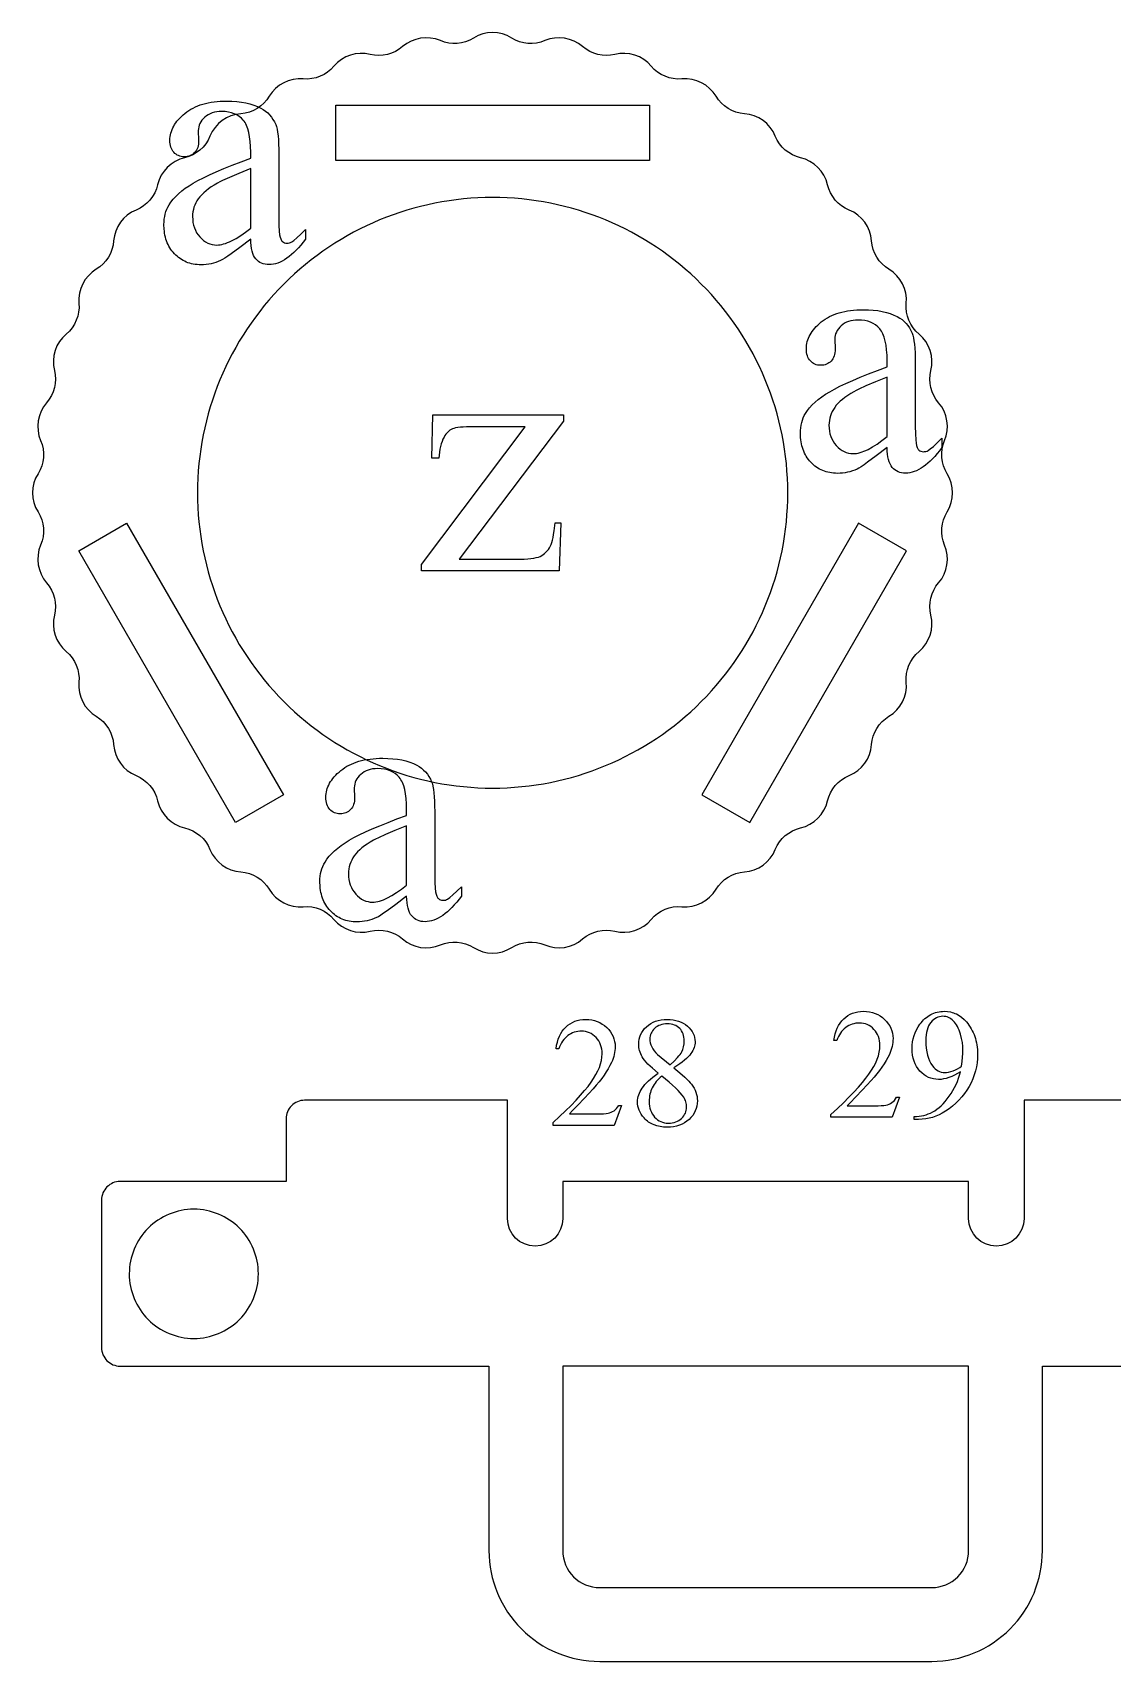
# Model space of a CAD drawing. Extents: x 5 to 599, y -219 to 392.
# Drawn here: x 153.1 to 215.1, y 296.1 to 389.5 of the extents above; entities that cross this region are included whole.
import ezdxf

# ---------------------------------------------------------------- set-up
doc = ezdxf.new("R2010")
doc.units = 0
doc.header["$MEASUREMENT"] = 0
for name, color, linetype in [('EXT', 1, 'CONTINUOUS'), ('INT', 5, 'CONTINUOUS'), ('POCKET_1MM', 96, 'CONTINUOUS'), ('POCKET_2_4MM', 3, 'CONTINUOUS'), ('TEXT', 18, 'CONTINUOUS')]:
    doc.layers.add(name, color=color, linetype=linetype)

msp = doc.modelspace()

# ---------------------------------------------------------------- linework, layer by layer
at = {"layer": 'EXT'}
msp.add_lwpolyline([(153.599, 360.131, 0.286149), (153.942, 357.967, -0.244114), (154.387, 356.111, 0.286149), (155.064, 354.028, -0.244114), (155.794, 352.265, 0.286149), (156.789, 350.313, -0.244114), (157.786, 348.686, 0.286149), (159.074, 346.913, -0.244114), (160.313, 345.462, 0.286149), (161.862, 343.913, -0.244114), (163.314, 342.674, 0.286149), (165.086, 341.386, -0.244114), (166.713, 340.389, 0.286149), (168.665, 339.394, -0.244114), (170.428, 338.664, 0.286149), (172.512, 337.987, -0.244114), (174.367, 337.541, 0.286149), (176.531, 337.199, -0.244114), (178.434, 337.049, 0.286149), (180.624, 337.049, -0.244114), (182.527, 337.199, 0.286149), (184.691, 337.541, -0.244114), (186.546, 337.987, 0.286149), (188.63, 338.664, -0.244114), (190.393, 339.394, 0.286149), (192.345, 340.389, -0.244114), (193.972, 341.386, 0.286149), (195.744, 342.674, -0.244114), (197.196, 343.913, 0.286149), (198.745, 345.462, -0.244114), (199.984, 346.913, 0.286149), (201.272, 348.686, -0.244114), (202.269, 350.313, 0.286149), (203.263, 352.265, -0.244114), (203.994, 354.028, 0.286149), (204.671, 356.111, -0.244114), (205.116, 357.967, 0.286149), (205.459, 360.131, -0.244114), (205.609, 362.033, 0.286149), (205.609, 364.224, -0.244114), (205.459, 366.126, 0.286149), (205.116, 368.29, -0.244114), (204.671, 370.146, 0.286149), (203.994, 372.229, -0.244114), (203.263, 373.993, 0.286149), (202.269, 375.945, -0.244114), (201.272, 377.572, 0.286149), (199.984, 379.344, -0.244114), (198.745, 380.795, 0.286149), (197.196, 382.344, -0.244114), (195.744, 383.584, 0.286149), (193.972, 384.871, -0.244114), (192.345, 385.868, 0.286149), (190.393, 386.863, -0.244114), (188.63, 387.593, 0.286149), (186.546, 388.27, -0.244114), (184.691, 388.716, 0.286149), (182.527, 389.059, -0.244114), (180.624, 389.208, 0.286149), (178.434, 389.208, -0.244114), (176.531, 389.059, 0.286149), (174.367, 388.716, -0.244114), (172.512, 388.27, 0.286149), (170.428, 387.593, -0.244114), (168.665, 386.863, 0.286149), (166.713, 385.868, -0.244114), (165.086, 384.871, 0.286149), (163.314, 383.584, -0.244114), (161.862, 382.344, 0.286149), (160.313, 380.795, -0.244114), (159.074, 379.344, 0.286149), (157.786, 377.572, -0.244114), (156.789, 375.945, 0.286149), (155.794, 373.993, -0.244114), (155.064, 372.229, 0.286149), (154.387, 370.146, -0.244114), (153.942, 368.29, 0.286149), (153.599, 366.126, -0.244114), (153.449, 364.224, 0.286149), (153.449, 362.033, -0.244114)], format="xyb", close=True, dxfattribs=at)
msp.add_lwpolyline([(221.657, 328.29), (210.015, 328.29), (210.015, 321.515, -1), (206.84, 321.515), (206.84, 321.515), (206.84, 323.632), (183.555, 323.632), (183.555, 321.515), (183.555, 321.515, -1), (180.38, 321.515), (180.38, 328.29), (168.737, 328.29, 0.414214), (167.679, 327.232), (167.679, 323.632), (158.154, 323.632, 0.414214), (157.095, 322.573), (157.095, 314.106, 0.414214), (158.154, 313.048), (179.321, 313.048), (179.321, 302.464, 0.414214), (185.672, 296.113), (204.723, 296.113, 0.414214), (211.073, 302.464), (211.073, 313.048), (232.241, 313.048, 0.414214)], format="xyb", dxfattribs=at)
at = {"layer": 'INT'}
for points in [[(179.529, 380.063, 0.414214), (162.595, 363.129, 0.414214), (179.529, 346.194, 0.414214), (196.463, 363.129, 0.414214)], [(183.555, 302.464, 0.414214), (185.672, 300.347), (204.723, 300.347, 0.414214), (206.84, 302.464), (206.84, 313.048), (183.555, 313.048)]]:
    msp.add_lwpolyline(points, format="xyb", close=True, dxfattribs=at)
at = {"layer": 'POCKET_1MM'}
msp.add_lwpolyline([(162.387, 322.044, 0.414214), (158.683, 318.34, 0.414214), (162.387, 314.635, 0.414214), (166.092, 318.34, 0.414214)], format="xyb", close=True, dxfattribs=at)
at = {"layer": 'POCKET_2_4MM'}
for points in [[(170.533, 382.18), (170.533, 385.355), (188.525, 385.355), (188.525, 382.18)], [(164.779, 344.224), (155.782, 359.807), (158.532, 361.394), (167.528, 345.812)], [(194.279, 344.224), (203.276, 359.807), (200.526, 361.394), (191.53, 345.812)]]:
    msp.add_lwpolyline(points, close=True, dxfattribs=at)
at = {"layer": 'TEXT'}
for points in [[(165.651, 377.678), (165.027, 377.203), (164.531, 376.839), (164.331, 376.7), (164.163, 376.588), (164.028, 376.505), (163.924, 376.449), (163.791, 376.392), (163.656, 376.342), (163.519, 376.3), (163.38, 376.266), (163.239, 376.239), (163.095, 376.22), (162.95, 376.209), (162.802, 376.205), (162.687, 376.208), (162.575, 376.215), (162.466, 376.227), (162.359, 376.245), (162.254, 376.267), (162.153, 376.294), (162.053, 376.326), (161.957, 376.364), (161.863, 376.406), (161.771, 376.453), (161.682, 376.505), (161.595, 376.562), (161.511, 376.624), (161.43, 376.691), (161.351, 376.762), (161.275, 376.839), (161.202, 376.92), (161.134, 377.004), (161.071, 377.091), (161.012, 377.181), (160.958, 377.275), (160.909, 377.371), (160.865, 377.471), (160.825, 377.573), (160.79, 377.679), (160.759, 377.788), (160.733, 377.9), (160.712, 378.016), (160.696, 378.134), (160.684, 378.255), (160.675, 378.508), (160.679, 378.668), (160.693, 378.824), (160.716, 378.973), (160.748, 379.117), (160.789, 379.256), (160.84, 379.389), (160.899, 379.517), (160.968, 379.639), (161.077, 379.804), (161.204, 379.966), (161.351, 380.126), (161.515, 380.283), (161.698, 380.438), (161.9, 380.591), (162.12, 380.741), (162.358, 380.888), (162.626, 381.039), (162.935, 381.197), (163.285, 381.363), (163.676, 381.537), (164.108, 381.719), (164.581, 381.909), (165.096, 382.107), (165.651, 382.313), (165.651, 382.664), (165.644, 382.985), (165.624, 383.28), (165.591, 383.548), (165.545, 383.791), (165.485, 384.007), (165.45, 384.105), (165.412, 384.197), (165.371, 384.282), (165.326, 384.361), (165.278, 384.433), (165.226, 384.498), (165.114, 384.615), (164.99, 384.716), (164.854, 384.801), (164.706, 384.871), (164.545, 384.926), (164.373, 384.965), (164.189, 384.988), (163.992, 384.996), (163.842, 384.991), (163.701, 384.975), (163.567, 384.949), (163.441, 384.913), (163.323, 384.866), (163.213, 384.809), (163.111, 384.742), (163.016, 384.664), (162.93, 384.58), (162.854, 384.492), (162.791, 384.402), (162.738, 384.308), (162.698, 384.211), (162.669, 384.112), (162.652, 384.009), (162.646, 383.903), (162.665, 383.337), (162.662, 383.228), (162.651, 383.126), (162.633, 383.029), (162.608, 382.94), (162.576, 382.856), (162.536, 382.779), (162.49, 382.709), (162.436, 382.644), (162.376, 382.587), (162.312, 382.538), (162.244, 382.496), (162.171, 382.462), (162.094, 382.435), (162.012, 382.416), (161.926, 382.404), (161.836, 382.401), (161.748, 382.405), (161.664, 382.416), (161.584, 382.436), (161.508, 382.464), (161.436, 382.5), (161.369, 382.543), (161.305, 382.595), (161.246, 382.654), (161.192, 382.721), (161.145, 382.793), (161.106, 382.871), (161.074, 382.954), (161.049, 383.044), (161.031, 383.139), (161.02, 383.24), (161.016, 383.347), (161.02, 383.451), (161.03, 383.555), (161.047, 383.657), (161.07, 383.758), (161.1, 383.858), (161.137, 383.957), (161.181, 384.055), (161.231, 384.152), (161.288, 384.248), (161.352, 384.342), (161.422, 384.436), (161.499, 384.529), (161.583, 384.62), (161.674, 384.711), (161.771, 384.8), (161.875, 384.889), (161.985, 384.974), (162.1, 385.053), (162.221, 385.127), (162.348, 385.196), (162.479, 385.259), (162.616, 385.317), (162.759, 385.369), (162.907, 385.415), (163.06, 385.457), (163.219, 385.492), (163.383, 385.522), (163.552, 385.547), (163.727, 385.566), (163.908, 385.58), (164.094, 385.588), (164.285, 385.591), (164.576, 385.585), (164.853, 385.566), (165.117, 385.535), (165.368, 385.491), (165.605, 385.435), (165.829, 385.366), (166.039, 385.285), (166.236, 385.191), (166.375, 385.11), (166.505, 385.018), (166.625, 384.916), (166.736, 384.803), (166.838, 384.679), (166.929, 384.545), (167.012, 384.4), (167.085, 384.245), (167.126, 384.126), (167.162, 383.98), (167.192, 383.806), (167.217, 383.606), (167.236, 383.377), (167.25, 383.121), (167.258, 382.838), (167.261, 382.527), (167.261, 379.493), (167.264, 378.916), (167.273, 378.463), (167.288, 378.133), (167.309, 377.927), (167.338, 377.795), (167.374, 377.687), (167.418, 377.602), (167.443, 377.569), (167.47, 377.542), (167.529, 377.499), (167.591, 377.469), (167.658, 377.45), (167.729, 377.444), (167.805, 377.448), (167.875, 377.461), (167.941, 377.483), (168.002, 377.512), (168.128, 377.605), (168.302, 377.754), (168.523, 377.961), (168.792, 378.225), (168.792, 377.678), (168.656, 377.501), (168.521, 377.335), (168.386, 377.181), (168.252, 377.038), (168.119, 376.907), (167.987, 376.787), (167.855, 376.678), (167.724, 376.581), (167.594, 376.495), (167.465, 376.421), (167.336, 376.358), (167.208, 376.306), (167.081, 376.266), (166.955, 376.238), (166.829, 376.221), (166.704, 376.215), (166.588, 376.22), (166.478, 376.236), (166.373, 376.261), (166.275, 376.298), (166.183, 376.344), (166.097, 376.401), (166.017, 376.469), (165.943, 376.547), (165.877, 376.637), (165.819, 376.742), (165.77, 376.861), (165.729, 376.995), (165.697, 377.144), (165.673, 377.308), (165.657, 377.486)], [(165.651, 378.313), (165.651, 381.718), (164.979, 381.446), (164.439, 381.218), (164.028, 381.032), (163.872, 380.955), (163.748, 380.888), (163.562, 380.78), (163.39, 380.671), (163.232, 380.561), (163.087, 380.449), (162.956, 380.336), (162.839, 380.222), (162.736, 380.107), (162.646, 379.991), (162.568, 379.872), (162.501, 379.751), (162.444, 379.627), (162.397, 379.5), (162.361, 379.371), (162.335, 379.239), (162.319, 379.104), (162.314, 378.966), (162.321, 378.794), (162.34, 378.63), (162.373, 378.473), (162.419, 378.324), (162.478, 378.181), (162.55, 378.047), (162.635, 377.92), (162.734, 377.8), (162.84, 377.692), (162.951, 377.598), (163.066, 377.518), (163.185, 377.453), (163.307, 377.402), (163.434, 377.366), (163.565, 377.344), (163.699, 377.337), (163.794, 377.341), (163.892, 377.352), (163.994, 377.371), (164.099, 377.398), (164.209, 377.432), (164.321, 377.474), (164.438, 377.524), (164.558, 377.581), (164.809, 377.718), (165.075, 377.886), (165.356, 378.084)], [(202.163, 365.718), (201.539, 365.242), (201.043, 364.878), (200.843, 364.739), (200.675, 364.627), (200.54, 364.544), (200.436, 364.488), (200.303, 364.431), (200.168, 364.381), (200.031, 364.34), (199.892, 364.305), (199.75, 364.279), (199.607, 364.26), (199.461, 364.248), (199.314, 364.244), (199.199, 364.247), (199.087, 364.254), (198.978, 364.267), (198.871, 364.284), (198.766, 364.306), (198.665, 364.333), (198.565, 364.366), (198.469, 364.403), (198.374, 364.445), (198.283, 364.492), (198.194, 364.544), (198.107, 364.601), (198.023, 364.663), (197.942, 364.73), (197.863, 364.802), (197.787, 364.878), (197.714, 364.959), (197.646, 365.043), (197.583, 365.13), (197.524, 365.221), (197.47, 365.314), (197.421, 365.41), (197.377, 365.51), (197.337, 365.613), (197.302, 365.719), (197.271, 365.827), (197.245, 365.94), (197.224, 366.055), (197.208, 366.173), (197.196, 366.295), (197.187, 366.547), (197.191, 366.708), (197.205, 366.863), (197.228, 367.012), (197.26, 367.157), (197.301, 367.295), (197.351, 367.429), (197.411, 367.556), (197.479, 367.679), (197.589, 367.843), (197.716, 368.005), (197.863, 368.165), (198.027, 368.323), (198.21, 368.477), (198.412, 368.63), (198.631, 368.78), (198.87, 368.927), (199.138, 369.078), (199.447, 369.236), (199.797, 369.402), (200.188, 369.576), (200.62, 369.758), (201.093, 369.948), (201.608, 370.146), (202.163, 370.352), (202.163, 370.703), (202.156, 371.024), (202.136, 371.319), (202.103, 371.588), (202.057, 371.83), (201.997, 372.046), (201.962, 372.145), (201.924, 372.236), (201.882, 372.321), (201.838, 372.4), (201.79, 372.472), (201.738, 372.537), (201.626, 372.654), (201.502, 372.755), (201.366, 372.841), (201.218, 372.911), (201.057, 372.965), (200.885, 373.004), (200.7, 373.027), (200.504, 373.035), (200.354, 373.03), (200.213, 373.014), (200.079, 372.988), (199.953, 372.952), (199.835, 372.905), (199.725, 372.848), (199.623, 372.781), (199.528, 372.703), (199.441, 372.619), (199.366, 372.531), (199.302, 372.441), (199.25, 372.347), (199.21, 372.251), (199.181, 372.151), (199.163, 372.048), (199.158, 371.942), (199.177, 371.376), (199.174, 371.267), (199.163, 371.165), (199.145, 371.069), (199.12, 370.979), (199.088, 370.895), (199.048, 370.818), (199.002, 370.748), (198.948, 370.684), (198.888, 370.627), (198.824, 370.577), (198.756, 370.535), (198.683, 370.501), (198.606, 370.474), (198.524, 370.455), (198.438, 370.444), (198.348, 370.44), (198.26, 370.444), (198.176, 370.456), (198.096, 370.475), (198.02, 370.503), (197.948, 370.539), (197.88, 370.582), (197.817, 370.634), (197.758, 370.693), (197.704, 370.76), (197.657, 370.832), (197.618, 370.91), (197.586, 370.993), (197.561, 371.083), (197.543, 371.178), (197.532, 371.279), (197.528, 371.386), (197.532, 371.491), (197.542, 371.594), (197.558, 371.696), (197.582, 371.797), (197.612, 371.897), (197.649, 371.996), (197.693, 372.094), (197.743, 372.191), (197.8, 372.287), (197.864, 372.382), (197.934, 372.475), (198.011, 372.568), (198.095, 372.659), (198.186, 372.75), (198.283, 372.839), (198.387, 372.928), (198.497, 373.013), (198.612, 373.092), (198.733, 373.166), (198.859, 373.235), (198.991, 373.298), (199.128, 373.356), (199.271, 373.408), (199.419, 373.455), (199.572, 373.496), (199.731, 373.531), (199.895, 373.562), (200.064, 373.586), (200.239, 373.605), (200.42, 373.619), (200.606, 373.627), (200.797, 373.63), (201.088, 373.624), (201.365, 373.605), (201.629, 373.574), (201.88, 373.53), (202.117, 373.474), (202.341, 373.405), (202.551, 373.324), (202.748, 373.23), (202.887, 373.149), (203.017, 373.058), (203.137, 372.955), (203.248, 372.842), (203.349, 372.719), (203.441, 372.584), (203.524, 372.439), (203.597, 372.284), (203.638, 372.165), (203.674, 372.019), (203.704, 371.846), (203.729, 371.645), (203.748, 371.416), (203.762, 371.161), (203.77, 370.877), (203.773, 370.567), (203.773, 367.532), (203.776, 366.955), (203.785, 366.502), (203.8, 366.172), (203.821, 365.966), (203.85, 365.834), (203.886, 365.726), (203.93, 365.642), (203.955, 365.608), (203.982, 365.581), (204.041, 365.538), (204.103, 365.508), (204.17, 365.489), (204.241, 365.483), (204.316, 365.488), (204.387, 365.5), (204.453, 365.522), (204.514, 365.552), (204.64, 365.644), (204.814, 365.793), (205.035, 366), (205.304, 366.264), (205.304, 365.718), (205.168, 365.54), (205.033, 365.375), (204.898, 365.22), (204.764, 365.077), (204.631, 364.946), (204.498, 364.826), (204.367, 364.717), (204.236, 364.62), (204.106, 364.534), (203.976, 364.46), (203.848, 364.397), (203.72, 364.346), (203.593, 364.306), (203.467, 364.277), (203.341, 364.26), (203.216, 364.254), (203.1, 364.259), (202.99, 364.275), (202.885, 364.301), (202.787, 364.337), (202.695, 364.384), (202.609, 364.441), (202.529, 364.508), (202.455, 364.586), (202.389, 364.676), (202.331, 364.781), (202.282, 364.9), (202.241, 365.035), (202.208, 365.183), (202.185, 365.347), (202.169, 365.525)], [(202.163, 366.352), (202.163, 369.757), (201.491, 369.485), (200.95, 369.257), (200.54, 369.071), (200.384, 368.994), (200.26, 368.927), (200.074, 368.82), (199.902, 368.71), (199.744, 368.6), (199.599, 368.488), (199.468, 368.376), (199.351, 368.262), (199.247, 368.146), (199.158, 368.03), (199.08, 367.911), (199.013, 367.79), (198.955, 367.666), (198.909, 367.54), (198.873, 367.41), (198.847, 367.278), (198.831, 367.143), (198.826, 367.005), (198.832, 366.834), (198.852, 366.669), (198.885, 366.512), (198.931, 366.363), (198.99, 366.221), (199.062, 366.086), (199.147, 365.959), (199.245, 365.84), (199.352, 365.731), (199.463, 365.637), (199.578, 365.557), (199.697, 365.492), (199.819, 365.441), (199.946, 365.405), (200.077, 365.383), (200.211, 365.376), (200.306, 365.38), (200.404, 365.391), (200.506, 365.41), (200.611, 365.437), (200.721, 365.471), (200.833, 365.513), (200.95, 365.563), (201.07, 365.62), (201.321, 365.757), (201.587, 365.925), (201.868, 366.123)], [(183.446, 361.402), (183.339, 358.66), (175.456, 358.66), (175.456, 359.011), (181.388, 366.914), (178.461, 366.914), (178.028, 366.907), (177.843, 366.897), (177.678, 366.884), (177.533, 366.867), (177.409, 366.846), (177.305, 366.821), (177.222, 366.792), (177.15, 366.758), (177.082, 366.718), (177.017, 366.67), (176.956, 366.615), (176.898, 366.554), (176.843, 366.486), (176.791, 366.411), (176.743, 366.329), (176.681, 366.203), (176.626, 366.07), (176.577, 365.93), (176.536, 365.782), (176.502, 365.628), (176.475, 365.465), (176.454, 365.296), (176.441, 365.119), (176.051, 365.119), (176.109, 367.597), (183.602, 367.597), (183.602, 367.236), (177.612, 359.314), (180.871, 359.314), (181.116, 359.316), (181.342, 359.324), (181.546, 359.338), (181.73, 359.356), (181.894, 359.38), (182.037, 359.41), (182.159, 359.444), (182.261, 359.484), (182.35, 359.531), (182.435, 359.586), (182.515, 359.649), (182.591, 359.72), (182.663, 359.799), (182.73, 359.886), (182.793, 359.981), (182.851, 360.085), (182.889, 360.173), (182.926, 360.284), (182.961, 360.416), (182.995, 360.57), (183.027, 360.745), (183.058, 360.942), (183.115, 361.402)], [(174.597, 339.994), (173.973, 339.519), (173.477, 339.155), (173.277, 339.015), (173.11, 338.904), (172.974, 338.82), (172.87, 338.765), (172.737, 338.708), (172.602, 338.658), (172.465, 338.616), (172.326, 338.582), (172.185, 338.555), (172.041, 338.536), (171.896, 338.525), (171.748, 338.521), (171.633, 338.523), (171.521, 338.531), (171.412, 338.543), (171.305, 338.561), (171.201, 338.583), (171.099, 338.61), (170.999, 338.642), (170.903, 338.679), (170.809, 338.722), (170.717, 338.769), (170.628, 338.821), (170.541, 338.878), (170.457, 338.94), (170.376, 339.006), (170.297, 339.078), (170.221, 339.155), (170.148, 339.236), (170.08, 339.32), (170.017, 339.407), (169.958, 339.497), (169.905, 339.591), (169.855, 339.687), (169.811, 339.787), (169.771, 339.889), (169.736, 339.995), (169.705, 340.104), (169.68, 340.216), (169.658, 340.331), (169.642, 340.45), (169.63, 340.571), (169.621, 340.824), (169.626, 340.984), (169.639, 341.139), (169.662, 341.289), (169.694, 341.433), (169.735, 341.572), (169.786, 341.705), (169.845, 341.833), (169.914, 341.955), (170.023, 342.12), (170.151, 342.282), (170.297, 342.442), (170.461, 342.599), (170.644, 342.754), (170.846, 342.907), (171.066, 343.057), (171.304, 343.204), (171.572, 343.354), (171.881, 343.513), (172.231, 343.679), (172.622, 343.853), (173.054, 344.035), (173.528, 344.225), (174.042, 344.423), (174.597, 344.629), (174.597, 344.98), (174.59, 345.301), (174.57, 345.596), (174.537, 345.864), (174.491, 346.107), (174.431, 346.323), (174.396, 346.421), (174.358, 346.513), (174.317, 346.598), (174.272, 346.677), (174.224, 346.749), (174.172, 346.814), (174.06, 346.931), (173.936, 347.032), (173.8, 347.117), (173.652, 347.187), (173.491, 347.242), (173.319, 347.281), (173.135, 347.304), (172.938, 347.312), (172.788, 347.306), (172.647, 347.291), (172.513, 347.265), (172.387, 347.229), (172.269, 347.182), (172.159, 347.125), (172.057, 347.058), (171.963, 346.98), (171.876, 346.896), (171.8, 346.808), (171.737, 346.717), (171.684, 346.624), (171.644, 346.527), (171.615, 346.427), (171.598, 346.325), (171.592, 346.219), (171.611, 345.653), (171.608, 345.544), (171.597, 345.441), (171.579, 345.345), (171.554, 345.255), (171.522, 345.172), (171.482, 345.095), (171.436, 345.025), (171.382, 344.96), (171.322, 344.903), (171.259, 344.854), (171.19, 344.812), (171.117, 344.777), (171.04, 344.751), (170.959, 344.732), (170.872, 344.72), (170.782, 344.716), (170.694, 344.72), (170.61, 344.732), (170.53, 344.752), (170.454, 344.78), (170.382, 344.816), (170.315, 344.859), (170.251, 344.911), (170.192, 344.97), (170.138, 345.036), (170.091, 345.109), (170.052, 345.186), (170.02, 345.27), (169.995, 345.36), (169.977, 345.455), (169.966, 345.556), (169.962, 345.663), (169.966, 345.767), (169.976, 345.87), (169.993, 345.973), (170.016, 346.074), (170.046, 346.174), (170.083, 346.273), (170.127, 346.371), (170.177, 346.468), (170.234, 346.564), (170.298, 346.658), (170.368, 346.752), (170.445, 346.845), (170.529, 346.936), (170.62, 347.027), (170.717, 347.116), (170.821, 347.204), (170.931, 347.289), (171.046, 347.369), (171.167, 347.443), (171.294, 347.512), (171.425, 347.575), (171.562, 347.632), (171.705, 347.685), (171.853, 347.731), (172.006, 347.772), (172.165, 347.808), (172.329, 347.838), (172.499, 347.863), (172.674, 347.882), (172.854, 347.896), (173.04, 347.904), (173.231, 347.907), (173.522, 347.901), (173.799, 347.882), (174.063, 347.851), (174.314, 347.807), (174.551, 347.751), (174.775, 347.682), (174.985, 347.601), (175.182, 347.507), (175.321, 347.426), (175.451, 347.334), (175.571, 347.232), (175.682, 347.119), (175.784, 346.995), (175.876, 346.861), (175.958, 346.716), (176.031, 346.56), (176.072, 346.442), (176.108, 346.296), (176.138, 346.122), (176.163, 345.921), (176.182, 345.693), (176.196, 345.437), (176.204, 345.154), (176.207, 344.843), (176.207, 341.809), (176.21, 341.232), (176.219, 340.778), (176.234, 340.449), (176.255, 340.243), (176.284, 340.111), (176.32, 340.003), (176.364, 339.918), (176.389, 339.885), (176.416, 339.858), (176.475, 339.815), (176.537, 339.784), (176.604, 339.766), (176.675, 339.76), (176.751, 339.764), (176.821, 339.777), (176.887, 339.798), (176.948, 339.828), (177.074, 339.92), (177.248, 340.07), (177.47, 340.277), (177.738, 340.541), (177.738, 339.994), (177.602, 339.817), (177.467, 339.651), (177.332, 339.497), (177.198, 339.354), (177.065, 339.222), (176.933, 339.102), (176.801, 338.994), (176.67, 338.897), (176.54, 338.811), (176.411, 338.737), (176.282, 338.674), (176.154, 338.622), (176.027, 338.582), (175.901, 338.554), (175.775, 338.536), (175.651, 338.531), (175.534, 338.536), (175.424, 338.551), (175.319, 338.577), (175.221, 338.614), (175.129, 338.66), (175.043, 338.717), (174.963, 338.785), (174.89, 338.862), (174.823, 338.953), (174.765, 339.058), (174.716, 339.177), (174.675, 339.311), (174.643, 339.46), (174.619, 339.623), (174.604, 339.802)], [(174.597, 340.628), (174.597, 344.033), (173.925, 343.762), (173.385, 343.533), (172.974, 343.347), (172.818, 343.27), (172.694, 343.204), (172.508, 343.096), (172.336, 342.987), (172.178, 342.877), (172.033, 342.765), (171.902, 342.652), (171.785, 342.538), (171.682, 342.423), (171.592, 342.307), (171.514, 342.188), (171.447, 342.067), (171.39, 341.943), (171.343, 341.816), (171.307, 341.687), (171.281, 341.555), (171.265, 341.42), (171.26, 341.282), (171.267, 341.11), (171.286, 340.946), (171.319, 340.789), (171.365, 340.639), (171.424, 340.497), (171.496, 340.363), (171.581, 340.236), (171.68, 340.116), (171.786, 340.008), (171.897, 339.913), (172.012, 339.834), (172.131, 339.769), (172.254, 339.718), (172.38, 339.682), (172.511, 339.66), (172.645, 339.653), (172.74, 339.657), (172.838, 339.668), (172.94, 339.687), (173.046, 339.714), (173.155, 339.748), (173.267, 339.79), (173.384, 339.839), (173.504, 339.897), (173.755, 340.034), (174.021, 340.202), (174.302, 340.4)], [(186.925, 327.997), (186.508, 326.851), (182.996, 326.851), (182.996, 327.014), (183.369, 327.359), (183.713, 327.688), (184.029, 328.001), (184.316, 328.298), (184.575, 328.578), (184.804, 328.843), (185.005, 329.091), (185.178, 329.323), (185.326, 329.545), (185.454, 329.761), (185.563, 329.973), (185.652, 330.18), (185.721, 330.383), (185.77, 330.58), (185.8, 330.773), (185.81, 330.961), (185.805, 331.099), (185.788, 331.231), (185.761, 331.357), (185.723, 331.477), (185.675, 331.59), (185.615, 331.697), (185.544, 331.797), (185.463, 331.891), (185.374, 331.977), (185.281, 332.051), (185.184, 332.113), (185.082, 332.165), (184.976, 332.205), (184.866, 332.233), (184.752, 332.25), (184.633, 332.256), (184.525, 332.252), (184.419, 332.24), (184.317, 332.22), (184.217, 332.192), (184.12, 332.156), (184.025, 332.111), (183.934, 332.059), (183.845, 331.999), (183.761, 331.931), (183.682, 331.856), (183.609, 331.773), (183.542, 331.682), (183.48, 331.584), (183.424, 331.479), (183.374, 331.366), (183.329, 331.246), (183.167, 331.246), (183.2, 331.443), (183.243, 331.629), (183.298, 331.802), (183.363, 331.964), (183.439, 332.114), (183.525, 332.252), (183.623, 332.378), (183.731, 332.493), (183.848, 332.595), (183.972, 332.683), (184.104, 332.758), (184.242, 332.819), (184.387, 332.866), (184.54, 332.9), (184.699, 332.921), (184.866, 332.928), (185.043, 332.92), (185.213, 332.898), (185.376, 332.862), (185.531, 332.811), (185.678, 332.746), (185.818, 332.666), (185.951, 332.571), (186.076, 332.462), (186.189, 332.343), (186.288, 332.219), (186.371, 332.09), (186.439, 331.955), (186.493, 331.815), (186.53, 331.67), (186.553, 331.52), (186.561, 331.365), (186.557, 331.252), (186.548, 331.138), (186.531, 331.025), (186.508, 330.912), (186.478, 330.799), (186.442, 330.686), (186.399, 330.573), (186.35, 330.46), (186.262, 330.281), (186.162, 330.099), (186.05, 329.915), (185.924, 329.728), (185.786, 329.538), (185.635, 329.346), (185.472, 329.152), (185.296, 328.954), (184.801, 328.416), (184.408, 327.997), (184.118, 327.696), (183.931, 327.514), (185.485, 327.514), (185.704, 327.516), (185.888, 327.523), (186.037, 327.534), (186.15, 327.549), (186.243, 327.571), (186.332, 327.602), (186.416, 327.643), (186.495, 327.692), (186.569, 327.751), (186.639, 327.822), (186.703, 327.904), (186.763, 327.997)], [(189.024, 329.85), (188.702, 330.125), (188.564, 330.252), (188.443, 330.372), (188.337, 330.485), (188.246, 330.591), (188.172, 330.689), (188.113, 330.781), (188.065, 330.869), (188.023, 330.958), (187.988, 331.048), (187.96, 331.138), (187.937, 331.23), (187.921, 331.322), (187.912, 331.415), (187.909, 331.509), (187.916, 331.652), (187.937, 331.789), (187.972, 331.922), (188.021, 332.049), (188.084, 332.171), (188.161, 332.289), (188.252, 332.401), (188.356, 332.508), (188.473, 332.607), (188.599, 332.692), (188.734, 332.764), (188.878, 332.823), (189.031, 332.869), (189.194, 332.901), (189.365, 332.921), (189.546, 332.928), (189.722, 332.921), (189.889, 332.903), (190.047, 332.873), (190.196, 332.83), (190.337, 332.775), (190.468, 332.708), (190.591, 332.628), (190.705, 332.537), (190.808, 332.437), (190.897, 332.335), (190.973, 332.228), (191.035, 332.119), (191.083, 332.006), (191.117, 331.889), (191.138, 331.769), (191.144, 331.646), (191.141, 331.562), (191.13, 331.478), (191.111, 331.393), (191.085, 331.309), (191.052, 331.223), (191.011, 331.138), (190.963, 331.052), (190.907, 330.965), (190.84, 330.876), (190.757, 330.784), (190.657, 330.688), (190.542, 330.587), (190.41, 330.483), (190.263, 330.376), (190.099, 330.264), (189.919, 330.148), (190.273, 329.866), (190.562, 329.615), (190.681, 329.501), (190.785, 329.396), (190.872, 329.298), (190.942, 329.209), (191.021, 329.096), (191.088, 328.982), (191.146, 328.866), (191.193, 328.749), (191.229, 328.63), (191.255, 328.51), (191.271, 328.388), (191.276, 328.265), (191.269, 328.111), (191.246, 327.962), (191.209, 327.82), (191.157, 327.683), (191.089, 327.551), (191.007, 327.426), (190.91, 327.306), (190.798, 327.191), (190.673, 327.087), (190.54, 326.996), (190.397, 326.92), (190.244, 326.857), (190.083, 326.808), (189.912, 326.774), (189.732, 326.753), (189.542, 326.746), (189.336, 326.754), (189.142, 326.779), (188.959, 326.82), (188.788, 326.879), (188.707, 326.914), (188.628, 326.953), (188.553, 326.997), (188.481, 327.045), (188.411, 327.096), (188.345, 327.153), (188.281, 327.213), (188.22, 327.277), (188.132, 327.385), (188.055, 327.495), (187.99, 327.608), (187.937, 327.723), (187.896, 327.84), (187.866, 327.96), (187.849, 328.083), (187.843, 328.208), (187.847, 328.306), (187.859, 328.405), (187.88, 328.503), (187.909, 328.601), (187.947, 328.699), (187.992, 328.797), (188.046, 328.894), (188.108, 328.992), (188.181, 329.09), (188.265, 329.191), (188.362, 329.294), (188.47, 329.4), (188.591, 329.509), (188.723, 329.62), (188.867, 329.734)], [(189.713, 330.32), (189.952, 330.544), (190.143, 330.744), (190.221, 330.834), (190.286, 330.919), (190.339, 330.996), (190.38, 331.068), (190.442, 331.21), (190.486, 331.361), (190.512, 331.521), (190.521, 331.689), (190.517, 331.802), (190.505, 331.907), (190.485, 332.007), (190.456, 332.101), (190.42, 332.188), (190.375, 332.269), (190.323, 332.343), (190.262, 332.412), (190.194, 332.473), (190.121, 332.526), (190.041, 332.571), (189.956, 332.608), (189.864, 332.636), (189.767, 332.657), (189.664, 332.669), (189.555, 332.673), (189.446, 332.669), (189.342, 332.657), (189.243, 332.637), (189.149, 332.608), (189.06, 332.572), (188.977, 332.527), (188.899, 332.475), (188.826, 332.414), (188.76, 332.348), (188.703, 332.279), (188.655, 332.207), (188.616, 332.133), (188.585, 332.056), (188.563, 331.976), (188.55, 331.893), (188.545, 331.808), (188.553, 331.694), (188.574, 331.58), (188.611, 331.466), (188.662, 331.351), (188.726, 331.239), (188.803, 331.129), (188.892, 331.021), (188.993, 330.917)], [(202.867, 328.462), (202.45, 327.316), (198.937, 327.316), (198.937, 327.479), (199.311, 327.824), (199.655, 328.153), (199.971, 328.466), (200.258, 328.763), (200.516, 329.044), (200.746, 329.308), (200.947, 329.556), (201.12, 329.788), (201.268, 330.01), (201.396, 330.226), (201.505, 330.438), (201.594, 330.645), (201.663, 330.848), (201.712, 331.045), (201.742, 331.238), (201.752, 331.426), (201.746, 331.564), (201.73, 331.696), (201.703, 331.822), (201.665, 331.942), (201.616, 332.055), (201.557, 332.162), (201.486, 332.262), (201.405, 332.357), (201.316, 332.442), (201.223, 332.516), (201.126, 332.579), (201.024, 332.63), (200.918, 332.67), (200.808, 332.698), (200.694, 332.715), (200.575, 332.721), (200.467, 332.717), (200.361, 332.705), (200.258, 332.685), (200.159, 332.657), (200.061, 332.621), (199.967, 332.577), (199.876, 332.524), (199.787, 332.464), (199.703, 332.396), (199.624, 332.321), (199.551, 332.238), (199.484, 332.148), (199.422, 332.05), (199.366, 331.944), (199.316, 331.832), (199.271, 331.711), (199.109, 331.711), (199.142, 331.908), (199.185, 332.094), (199.239, 332.267), (199.305, 332.429), (199.381, 332.579), (199.467, 332.717), (199.565, 332.844), (199.673, 332.958), (199.79, 333.06), (199.914, 333.148), (200.045, 333.223), (200.184, 333.284), (200.329, 333.332), (200.482, 333.366), (200.641, 333.386), (200.808, 333.393), (200.985, 333.386), (201.155, 333.364), (201.317, 333.327), (201.472, 333.276), (201.62, 333.211), (201.76, 333.131), (201.892, 333.037), (202.017, 332.927), (202.131, 332.808), (202.23, 332.684), (202.313, 332.555), (202.381, 332.42), (202.434, 332.281), (202.472, 332.136), (202.495, 331.985), (202.503, 331.83), (202.499, 331.717), (202.489, 331.604), (202.473, 331.491), (202.45, 331.378), (202.42, 331.265), (202.384, 331.151), (202.341, 331.038), (202.292, 330.925), (202.204, 330.746), (202.104, 330.565), (201.991, 330.38), (201.866, 330.193), (201.728, 330.004), (201.577, 329.812), (201.414, 329.617), (201.238, 329.419), (200.743, 328.882), (200.35, 328.462), (200.06, 328.162), (199.873, 327.979), (201.427, 327.979), (201.646, 327.982), (201.83, 327.988), (201.979, 327.999), (202.092, 328.014), (202.185, 328.037), (202.274, 328.068), (202.358, 328.108), (202.437, 328.157), (202.511, 328.217), (202.58, 328.287), (202.645, 328.369), (202.704, 328.462)], [(203.714, 327.193), (203.714, 327.356), (203.856, 327.362), (203.995, 327.376), (204.131, 327.397), (204.265, 327.427), (204.397, 327.464), (204.526, 327.509), (204.653, 327.561), (204.777, 327.622), (204.899, 327.692), (205.021, 327.774), (205.141, 327.868), (205.26, 327.974), (205.379, 328.093), (205.496, 328.223), (205.612, 328.365), (205.727, 328.519), (205.838, 328.682), (205.939, 328.848), (206.032, 329.018), (206.116, 329.192), (206.192, 329.37), (206.259, 329.553), (206.317, 329.739), (206.366, 329.929), (206.196, 329.825), (206.03, 329.735), (205.868, 329.659), (205.71, 329.596), (205.556, 329.548), (205.406, 329.513), (205.261, 329.492), (205.119, 329.485), (204.965, 329.493), (204.817, 329.516), (204.674, 329.554), (204.536, 329.607), (204.405, 329.675), (204.279, 329.758), (204.158, 329.857), (204.044, 329.97), (203.939, 330.097), (203.848, 330.233), (203.771, 330.379), (203.708, 330.535), (203.659, 330.701), (203.624, 330.877), (203.603, 331.063), (203.596, 331.259), (203.603, 331.452), (203.624, 331.639), (203.659, 331.821), (203.708, 331.998), (203.771, 332.169), (203.848, 332.335), (203.939, 332.496), (204.044, 332.651), (204.112, 332.741), (204.184, 332.825), (204.258, 332.903), (204.334, 332.975), (204.413, 333.042), (204.495, 333.103), (204.579, 333.158), (204.666, 333.207), (204.755, 333.251), (204.847, 333.288), (204.942, 333.32), (205.039, 333.346), (205.139, 333.367), (205.241, 333.381), (205.346, 333.39), (205.453, 333.393), (205.633, 333.383), (205.806, 333.355), (205.891, 333.334), (205.973, 333.308), (206.054, 333.277), (206.133, 333.241), (206.287, 333.156), (206.434, 333.052), (206.575, 332.929), (206.709, 332.787), (206.786, 332.692), (206.859, 332.594), (206.926, 332.493), (206.989, 332.39), (207.047, 332.283), (207.099, 332.174), (207.147, 332.063), (207.189, 331.948), (207.227, 331.831), (207.259, 331.711), (207.287, 331.589), (207.31, 331.463), (207.327, 331.335), (207.34, 331.204), (207.347, 331.071), (207.35, 330.934), (207.342, 330.688), (207.319, 330.446), (207.281, 330.209), (207.228, 329.975), (207.159, 329.746), (207.075, 329.521), (206.977, 329.3), (206.862, 329.084), (206.734, 328.874), (206.595, 328.673), (206.443, 328.481), (206.279, 328.298), (206.104, 328.125), (205.916, 327.96), (205.717, 327.805), (205.506, 327.659), (205.327, 327.55), (205.144, 327.455), (204.958, 327.375), (204.767, 327.31), (204.572, 327.259), (204.374, 327.223), (204.171, 327.201), (203.965, 327.193)], [(206.436, 330.254), (206.471, 330.525), (206.496, 330.767), (206.51, 330.981), (206.515, 331.167), (206.506, 331.384), (206.479, 331.61), (206.434, 331.844), (206.371, 332.087), (206.332, 332.207), (206.291, 332.319), (206.245, 332.425), (206.195, 332.523), (206.142, 332.614), (206.085, 332.698), (206.025, 332.775), (205.96, 332.844), (205.893, 332.906), (205.823, 332.959), (205.751, 333.005), (205.676, 333.042), (205.6, 333.07), (205.521, 333.091), (205.44, 333.103), (205.356, 333.107), (205.26, 333.102), (205.167, 333.085), (205.077, 333.058), (204.99, 333.02), (204.906, 332.97), (204.825, 332.91), (204.746, 332.839), (204.671, 332.756), (204.602, 332.663), (204.543, 332.559), (204.492, 332.445), (204.451, 332.319), (204.419, 332.183), (204.396, 332.037), (204.382, 331.879), (204.377, 331.711), (204.383, 331.486), (204.402, 331.273), (204.432, 331.073), (204.475, 330.886), (204.53, 330.711), (204.597, 330.549), (204.676, 330.399), (204.768, 330.262), (204.841, 330.174), (204.919, 330.097), (205.001, 330.032), (205.086, 329.979), (205.176, 329.938), (205.27, 329.908), (205.368, 329.891), (205.471, 329.885), (205.576, 329.891), (205.691, 329.909), (205.815, 329.939), (205.949, 329.981), (206.083, 330.035), (206.209, 330.098), (206.327, 330.171)], [(189.23, 329.683), (189.142, 329.605), (189.06, 329.526), (188.983, 329.445), (188.913, 329.362), (188.848, 329.277), (188.79, 329.191), (188.737, 329.103), (188.69, 329.013), (188.649, 328.922), (188.613, 328.829), (188.583, 328.733), (188.558, 328.636), (188.539, 328.538), (188.526, 328.437), (188.517, 328.334), (188.515, 328.23), (188.519, 328.092), (188.534, 327.961), (188.558, 327.837), (188.592, 327.72), (188.635, 327.61), (188.689, 327.507), (188.752, 327.412), (188.824, 327.323), (188.904, 327.243), (188.989, 327.174), (189.08, 327.116), (189.176, 327.068), (189.277, 327.031), (189.383, 327.004), (189.495, 326.988), (189.612, 326.983), (189.728, 326.987), (189.837, 327), (189.941, 327.021), (190.039, 327.05), (190.131, 327.087), (190.217, 327.134), (190.297, 327.188), (190.372, 327.251), (190.439, 327.319), (190.497, 327.392), (190.546, 327.468), (190.586, 327.547), (190.617, 327.63), (190.639, 327.717), (190.653, 327.807), (190.657, 327.9), (190.654, 327.978), (190.647, 328.054), (190.634, 328.128), (190.615, 328.2), (190.592, 328.27), (190.563, 328.338), (190.529, 328.403), (190.49, 328.467), (190.402, 328.588), (190.295, 328.717), (190.167, 328.856), (190.019, 329.004), (189.852, 329.16), (189.665, 329.325), (189.457, 329.5)]]:
    msp.add_lwpolyline(points, close=True, dxfattribs=at)

doc.saveas('drawing.dxf')
